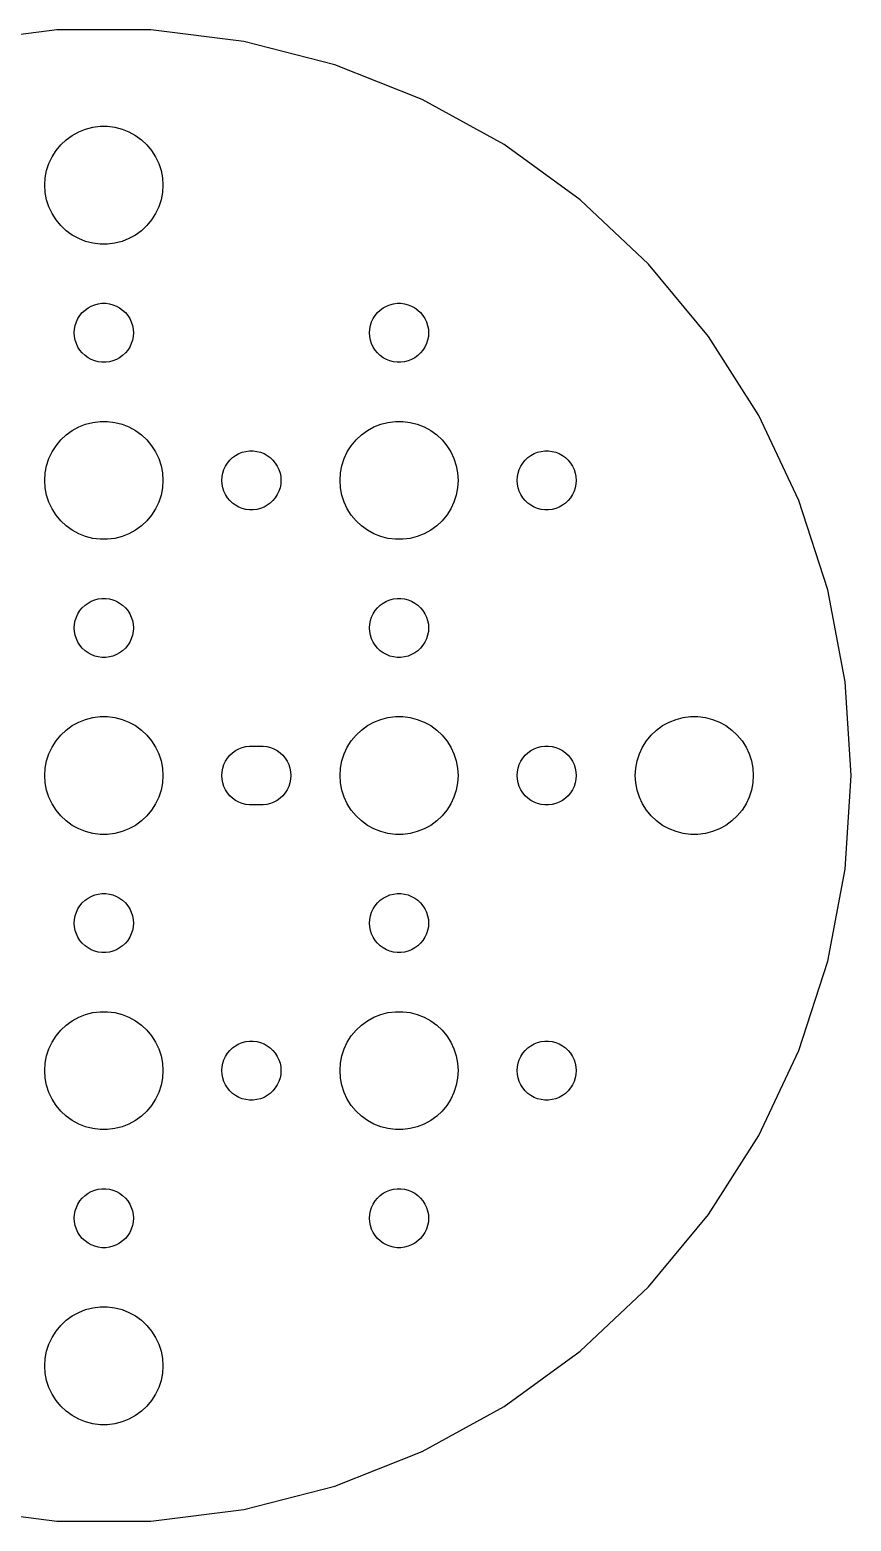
# Model space of a CAD drawing. Header units: metres. Extents: x -38 to 38, y -38 to 148.
# Drawn here: x -3.8 to 38, y 72.1 to 147.9 of the extents above; entities that cross this region are included whole.
import ezdxf

# ---------------------------------------------------------------- set-up
doc = ezdxf.new("R2010")
doc.units = ezdxf.units.M

msp = doc.modelspace()

# ---------------------------------------------------------------- linework, layer by layer
for p, q in [((-2.38426, 147.897), (-7.11519, 147.299)), ((2.38426, 147.897), (-2.38426, 147.897)), ((7.11519, 147.299), (2.38426, 147.897)), ((11.7339, 146.113), (7.11519, 147.299)), ((16.1676, 144.358), (11.7339, 146.113)), ((20.3463, 142.061), (16.1676, 144.358)), ((-1.91226, 142.312), (-1.60747, 142.533)), ((-1.60747, 142.533), (-1.27733, 142.714)), ((-1.27733, 142.714), (-0.927048, 142.853)), ((-0.927048, 142.853), (-0.562134, 142.947)), ((-0.562134, 142.947), (-0.18837, 142.994)), ((-0.18837, 142.994), (0.18837, 142.994)), ((0.18837, 142.994), (0.562134, 142.947)), ((0.562134, 142.947), (0.927048, 142.853)), ((0.927048, 142.853), (1.27733, 142.714)), ((1.27733, 142.714), (1.60747, 142.533)), ((1.60747, 142.533), (1.91226, 142.312)), ((-2.62891, 141.445), (-2.42705, 141.763)), ((-2.42705, 141.763), (-2.1869, 142.054)), ((-2.1869, 142.054), (-1.91226, 142.312)), ((1.91226, 142.312), (2.1869, 142.054)), ((2.1869, 142.054), (2.42705, 141.763)), ((2.42705, 141.763), (2.62891, 141.445)), ((24.2041, 139.258), (20.3463, 142.061)), ((-2.90575, 140.746), (-2.78932, 141.104)), ((-2.78932, 141.104), (-2.62891, 141.445)), ((2.62891, 141.445), (2.78932, 141.104)), ((2.78932, 141.104), (2.90575, 140.746)), ((-3, 140), (-2.97633, 140.376)), ((-2.97633, 140.376), (-2.90575, 140.746)), ((2.90575, 140.746), (2.97633, 140.376)), ((2.97633, 140.376), (3, 140)), ((-2.97633, 139.624), (-3, 140)), ((-2.90575, 139.254), (-2.97633, 139.624)), ((2.97633, 139.624), (2.90575, 139.254)), ((3, 140), (2.97633, 139.624)), ((-2.78932, 138.896), (-2.90575, 139.254)), ((-2.62891, 138.555), (-2.78932, 138.896)), ((2.78932, 138.896), (2.62891, 138.555)), ((2.90575, 139.254), (2.78932, 138.896)), ((27.6802, 135.993), (24.2041, 139.258)), ((-2.42705, 138.237), (-2.62891, 138.555)), ((-2.1869, 137.946), (-2.42705, 138.237)), ((-1.91226, 137.688), (-2.1869, 137.946)), ((2.1869, 137.946), (1.91226, 137.688)), ((2.42705, 138.237), (2.1869, 137.946)), ((2.62891, 138.555), (2.42705, 138.237)), ((-1.60747, 137.467), (-1.91226, 137.688)), ((-1.27733, 137.286), (-1.60747, 137.467)), ((-0.927048, 137.147), (-1.27733, 137.286)), ((1.27733, 137.286), (0.927048, 137.147)), ((1.60747, 137.467), (1.27733, 137.286)), ((1.91226, 137.688), (1.60747, 137.467)), ((-0.562134, 137.053), (-0.927048, 137.147)), ((-0.18837, 137.006), (-0.562134, 137.053)), ((0.18837, 137.006), (-0.18837, 137.006)), ((0.562134, 137.053), (0.18837, 137.006)), ((0.927048, 137.147), (0.562134, 137.053)), ((30.7198, 132.319), (27.6802, 135.993)), ((-1.21352, 133.382), (-1.09344, 133.527)), ((-1.09344, 133.527), (-0.956131, 133.656)), ((-0.956131, 133.656), (-0.803726, 133.766)), ((-0.803726, 133.766), (-0.638657, 133.857)), ((-0.638657, 133.857), (-0.463516, 133.927)), ((-0.463516, 133.927), (-0.281067, 133.973)), ((-0.281067, 133.973), (-0.094177, 133.997)), ((-0.094177, 133.997), (0.094177, 133.997)), ((0.094177, 133.997), (0.281067, 133.973)), ((0.281067, 133.973), (0.463516, 133.927)), ((0.463516, 133.927), (0.638657, 133.857)), ((0.638657, 133.857), (0.803726, 133.766)), ((0.803726, 133.766), (0.956131, 133.656)), ((0.956131, 133.656), (1.09344, 133.527)), ((1.09344, 133.527), (1.21352, 133.382)), ((13.7865, 133.382), (13.9065, 133.527)), ((13.9065, 133.527), (14.0439, 133.656)), ((14.0439, 133.656), (14.1963, 133.766)), ((14.1963, 133.766), (14.3613, 133.857)), ((14.3613, 133.857), (14.5365, 133.927)), ((14.5365, 133.927), (14.7189, 133.973)), ((14.7189, 133.973), (14.9058, 133.997)), ((14.9058, 133.997), (15.0942, 133.997)), ((15.0942, 133.997), (15.2811, 133.973)), ((15.2811, 133.973), (15.4635, 133.927)), ((15.4635, 133.927), (15.6387, 133.857)), ((15.6387, 133.857), (15.8037, 133.766)), ((15.8037, 133.766), (15.9561, 133.656)), ((15.9561, 133.656), (16.0934, 133.527)), ((16.0934, 133.527), (16.2135, 133.382)), ((-1.5, 132.5), (-1.48816, 132.688)), ((-1.48816, 132.688), (-1.45287, 132.873)), ((-1.45287, 132.873), (-1.39465, 133.052)), ((-1.39465, 133.052), (-1.31445, 133.223)), ((-1.31445, 133.223), (-1.21352, 133.382)), ((1.21352, 133.382), (1.31445, 133.223)), ((1.31445, 133.223), (1.39465, 133.052)), ((1.39465, 133.052), (1.45287, 132.873)), ((1.45287, 132.873), (1.48816, 132.688)), ((1.48816, 132.688), (1.5, 132.5)), ((13.5, 132.5), (13.5118, 132.688)), ((13.5118, 132.688), (13.5471, 132.873)), ((13.5471, 132.873), (13.6053, 133.052)), ((13.6053, 133.052), (13.6855, 133.223)), ((13.6855, 133.223), (13.7865, 133.382)), ((16.2135, 133.382), (16.3145, 133.223)), ((16.3145, 133.223), (16.3947, 133.052)), ((16.3947, 133.052), (16.4529, 132.873)), ((16.4529, 132.873), (16.4882, 132.688)), ((16.4882, 132.688), (16.5, 132.5)), ((-1.48816, 132.312), (-1.5, 132.5)), ((-1.45287, 132.127), (-1.48816, 132.312)), ((-1.39465, 131.948), (-1.45287, 132.127)), ((-1.31445, 131.777), (-1.39465, 131.948)), ((1.39465, 131.948), (1.31445, 131.777)), ((1.45287, 132.127), (1.39465, 131.948)), ((1.48816, 132.312), (1.45287, 132.127)), ((1.5, 132.5), (1.48816, 132.312)), ((13.5118, 132.312), (13.5, 132.5)), ((13.5471, 132.127), (13.5118, 132.312)), ((13.6053, 131.948), (13.5471, 132.127)), ((13.6855, 131.777), (13.6053, 131.948)), ((16.3947, 131.948), (16.3145, 131.777)), ((16.4529, 132.127), (16.3947, 131.948)), ((16.4882, 132.312), (16.4529, 132.127)), ((16.5, 132.5), (16.4882, 132.312)), ((33.2749, 128.293), (30.7198, 132.319)), ((-1.21352, 131.618), (-1.31445, 131.777)), ((-1.09344, 131.473), (-1.21352, 131.618)), ((-0.956131, 131.344), (-1.09344, 131.473)), ((-0.803726, 131.234), (-0.956131, 131.344)), ((-0.638657, 131.143), (-0.803726, 131.234)), ((-0.463516, 131.073), (-0.638657, 131.143)), ((0.638657, 131.143), (0.463516, 131.073)), ((0.803726, 131.234), (0.638657, 131.143)), ((0.956131, 131.344), (0.803726, 131.234)), ((1.09344, 131.473), (0.956131, 131.344)), ((1.21352, 131.618), (1.09344, 131.473)), ((1.31445, 131.777), (1.21352, 131.618)), ((13.7865, 131.618), (13.6855, 131.777)), ((13.9065, 131.473), (13.7865, 131.618)), ((14.0439, 131.344), (13.9065, 131.473)), ((14.1963, 131.234), (14.0439, 131.344)), ((14.3613, 131.143), (14.1963, 131.234)), ((14.5365, 131.073), (14.3613, 131.143)), ((15.6387, 131.143), (15.4635, 131.073)), ((15.8037, 131.234), (15.6387, 131.143)), ((15.9561, 131.344), (15.8037, 131.234)), ((16.0934, 131.473), (15.9561, 131.344)), ((16.2135, 131.618), (16.0934, 131.473)), ((16.3145, 131.777), (16.2135, 131.618)), ((-0.281067, 131.027), (-0.463516, 131.073)), ((-0.094177, 131.003), (-0.281067, 131.027)), ((0.094177, 131.003), (-0.094177, 131.003)), ((0.281067, 131.027), (0.094177, 131.003)), ((0.463516, 131.073), (0.281067, 131.027)), ((14.7189, 131.027), (14.5365, 131.073)), ((14.9058, 131.003), (14.7189, 131.027)), ((15.0942, 131.003), (14.9058, 131.003)), ((15.2811, 131.027), (15.0942, 131.003)), ((15.4635, 131.073), (15.2811, 131.027)), ((35.3052, 123.978), (33.2749, 128.293)), ((-1.91226, 127.312), (-1.60747, 127.533)), ((-1.60747, 127.533), (-1.27733, 127.714)), ((-1.27733, 127.714), (-0.927048, 127.853)), ((-0.927048, 127.853), (-0.562134, 127.947)), ((-0.562134, 127.947), (-0.18837, 127.994)), ((-0.18837, 127.994), (0.18837, 127.994)), ((0.18837, 127.994), (0.562134, 127.947)), ((0.562134, 127.947), (0.927048, 127.853)), ((0.927048, 127.853), (1.27733, 127.714)), ((1.27733, 127.714), (1.60747, 127.533)), ((1.60747, 127.533), (1.91226, 127.312)), ((13.0877, 127.312), (13.3925, 127.533)), ((13.3925, 127.533), (13.7227, 127.714)), ((13.7227, 127.714), (14.0729, 127.853)), ((14.0729, 127.853), (14.4379, 127.947)), ((14.4379, 127.947), (14.8116, 127.994)), ((14.8116, 127.994), (15.1884, 127.994)), ((15.1884, 127.994), (15.5621, 127.947)), ((15.5621, 127.947), (15.927, 127.853)), ((15.927, 127.853), (16.2773, 127.714)), ((16.2773, 127.714), (16.6075, 127.533)), ((16.6075, 127.533), (16.9123, 127.312)), ((-2.62891, 126.445), (-2.42705, 126.763)), ((-2.42705, 126.763), (-2.1869, 127.054)), ((-2.1869, 127.054), (-1.91226, 127.312)), ((1.91226, 127.312), (2.1869, 127.054)), ((2.1869, 127.054), (2.42705, 126.763)), ((2.42705, 126.763), (2.62891, 126.445)), ((12.3711, 126.445), (12.5729, 126.763)), ((12.5729, 126.763), (12.8131, 127.054)), ((12.8131, 127.054), (13.0877, 127.312)), ((16.9123, 127.312), (17.1869, 127.054)), ((17.1869, 127.054), (17.427, 126.763)), ((17.427, 126.763), (17.6289, 126.445)), ((-2.90575, 125.746), (-2.78932, 126.104)), ((-2.78932, 126.104), (-2.62891, 126.445)), ((2.62891, 126.445), (2.78932, 126.104)), ((2.78932, 126.104), (2.90575, 125.746)), ((6.18553, 125.723), (6.28647, 125.882)), ((6.28647, 125.882), (6.40654, 126.027)), ((6.40654, 126.027), (6.54385, 126.156)), ((6.54385, 126.156), (6.69626, 126.266)), ((6.69626, 126.266), (6.86133, 126.357)), ((6.86133, 126.357), (7.03647, 126.427)), ((7.03647, 126.427), (7.21892, 126.473)), ((7.21892, 126.473), (7.40581, 126.497)), ((7.40581, 126.497), (7.59418, 126.497)), ((7.59418, 126.497), (7.78107, 126.473)), ((7.78107, 126.473), (7.96352, 126.427)), ((7.96352, 126.427), (8.13866, 126.357)), ((8.13866, 126.357), (8.30373, 126.266)), ((8.30373, 126.266), (8.45613, 126.156)), ((8.45613, 126.156), (8.59344, 126.027)), ((8.59344, 126.027), (8.71352, 125.882)), ((8.71352, 125.882), (8.81445, 125.723)), ((12.0942, 125.746), (12.2107, 126.104)), ((12.2107, 126.104), (12.3711, 126.445)), ((17.6289, 126.445), (17.7893, 126.104)), ((17.7893, 126.104), (17.9057, 125.746)), ((21.1855, 125.723), (21.2865, 125.882)), ((21.2865, 125.882), (21.4065, 126.027)), ((21.4065, 126.027), (21.5439, 126.156)), ((21.5439, 126.156), (21.6963, 126.266)), ((21.6963, 126.266), (21.8613, 126.357)), ((21.8613, 126.357), (22.0365, 126.427)), ((22.0365, 126.427), (22.2189, 126.473)), ((22.2189, 126.473), (22.4058, 126.497)), ((22.4058, 126.497), (22.5942, 126.497)), ((22.5942, 126.497), (22.7811, 126.473)), ((22.7811, 126.473), (22.9635, 126.427)), ((22.9635, 126.427), (23.1387, 126.357)), ((23.1387, 126.357), (23.3037, 126.266)), ((23.3037, 126.266), (23.4561, 126.156)), ((23.4561, 126.156), (23.5934, 126.027)), ((23.5934, 126.027), (23.7135, 125.882)), ((23.7135, 125.882), (23.8145, 125.723)), ((-3, 125), (-2.97633, 125.376)), ((-2.97633, 125.376), (-2.90575, 125.746)), ((2.90575, 125.746), (2.97633, 125.376)), ((2.97633, 125.376), (3, 125)), ((6, 125), (6.01183, 125.188)), ((6.01183, 125.188), (6.04712, 125.373)), ((6.04712, 125.373), (6.10533, 125.552)), ((6.10533, 125.552), (6.18553, 125.723)), ((8.81445, 125.723), (8.89465, 125.552)), ((8.89465, 125.552), (8.95287, 125.373)), ((8.95287, 125.373), (8.98816, 125.188)), ((8.98816, 125.188), (9, 125)), ((12, 125), (12.0237, 125.376)), ((12.0237, 125.376), (12.0942, 125.746)), ((17.9057, 125.746), (17.9763, 125.376)), ((17.9763, 125.376), (18, 125)), ((21, 125), (21.0118, 125.188)), ((21.0118, 125.188), (21.0471, 125.373)), ((21.0471, 125.373), (21.1053, 125.552)), ((21.1053, 125.552), (21.1855, 125.723)), ((23.8145, 125.723), (23.8947, 125.552)), ((23.8947, 125.552), (23.9529, 125.373)), ((23.9529, 125.373), (23.9882, 125.188)), ((23.9882, 125.188), (24, 125)), ((-2.97633, 124.624), (-3, 125)), ((-2.90575, 124.254), (-2.97633, 124.624)), ((2.97633, 124.624), (2.90575, 124.254)), ((3, 125), (2.97633, 124.624)), ((6.01183, 124.812), (6, 125)), ((6.04712, 124.627), (6.01183, 124.812)), ((6.10533, 124.448), (6.04712, 124.627)), ((6.18553, 124.277), (6.10533, 124.448)), ((8.89465, 124.448), (8.81445, 124.277)), ((8.95287, 124.627), (8.89465, 124.448)), ((8.98816, 124.812), (8.95287, 124.627)), ((9, 125), (8.98816, 124.812)), ((12.0237, 124.624), (12, 125)), ((12.0942, 124.254), (12.0237, 124.624)), ((17.9763, 124.624), (17.9057, 124.254)), ((18, 125), (17.9763, 124.624)), ((21.0118, 124.812), (21, 125)), ((21.0471, 124.627), (21.0118, 124.812)), ((21.1053, 124.448), (21.0471, 124.627)), ((21.1855, 124.277), (21.1053, 124.448)), ((23.8947, 124.448), (23.8145, 124.277)), ((23.9529, 124.627), (23.8947, 124.448)), ((23.9882, 124.812), (23.9529, 124.627)), ((24, 125), (23.9882, 124.812)), ((-2.78932, 123.896), (-2.90575, 124.254)), ((-2.62891, 123.555), (-2.78932, 123.896)), ((-2.42705, 123.237), (-2.62891, 123.555)), ((2.62891, 123.555), (2.42705, 123.237)), ((2.78932, 123.896), (2.62891, 123.555)), ((2.90575, 124.254), (2.78932, 123.896)), ((6.28647, 124.118), (6.18553, 124.277)), ((6.40654, 123.973), (6.28647, 124.118)), ((6.54385, 123.844), (6.40654, 123.973)), ((6.69626, 123.734), (6.54385, 123.844)), ((6.86133, 123.643), (6.69626, 123.734)), ((7.03647, 123.573), (6.86133, 123.643)), ((7.21892, 123.527), (7.03647, 123.573)), ((7.96352, 123.573), (7.78107, 123.527)), ((8.13866, 123.643), (7.96352, 123.573)), ((8.30373, 123.734), (8.13866, 123.643)), ((8.45613, 123.844), (8.30373, 123.734)), ((8.59344, 123.973), (8.45613, 123.844)), ((8.71352, 124.118), (8.59344, 123.973)), ((8.81445, 124.277), (8.71352, 124.118)), ((12.2107, 123.896), (12.0942, 124.254)), ((12.3711, 123.555), (12.2107, 123.896)), ((12.5729, 123.237), (12.3711, 123.555)), ((17.6289, 123.555), (17.427, 123.237)), ((17.7893, 123.896), (17.6289, 123.555)), ((17.9057, 124.254), (17.7893, 123.896)), ((21.2865, 124.118), (21.1855, 124.277)), ((21.4065, 123.973), (21.2865, 124.118)), ((21.5439, 123.844), (21.4065, 123.973)), ((21.6963, 123.734), (21.5439, 123.844)), ((21.8613, 123.643), (21.6963, 123.734)), ((22.0365, 123.573), (21.8613, 123.643)), ((22.2189, 123.527), (22.0365, 123.573)), ((22.9635, 123.573), (22.7811, 123.527)), ((23.1387, 123.643), (22.9635, 123.573)), ((23.3037, 123.734), (23.1387, 123.643)), ((23.4561, 123.844), (23.3037, 123.734)), ((23.5934, 123.973), (23.4561, 123.844)), ((23.7135, 124.118), (23.5934, 123.973)), ((23.8145, 124.277), (23.7135, 124.118)), ((36.7788, 119.443), (35.3052, 123.978)), ((-2.1869, 122.946), (-2.42705, 123.237)), ((-1.91226, 122.688), (-2.1869, 122.946)), ((2.1869, 122.946), (1.91226, 122.688)), ((2.42705, 123.237), (2.1869, 122.946)), ((7.40581, 123.503), (7.21892, 123.527)), ((7.59418, 123.503), (7.40581, 123.503)), ((7.78107, 123.527), (7.59418, 123.503)), ((12.8131, 122.946), (12.5729, 123.237)), ((13.0877, 122.688), (12.8131, 122.946)), ((17.1869, 122.946), (16.9123, 122.688)), ((17.427, 123.237), (17.1869, 122.946)), ((22.4058, 123.503), (22.2189, 123.527)), ((22.5942, 123.503), (22.4058, 123.503)), ((22.7811, 123.527), (22.5942, 123.503)), ((-1.60747, 122.467), (-1.91226, 122.688)), ((-1.27733, 122.286), (-1.60747, 122.467)), ((-0.927048, 122.147), (-1.27733, 122.286)), ((-0.562134, 122.053), (-0.927048, 122.147)), ((-0.18837, 122.006), (-0.562134, 122.053)), ((0.562134, 122.053), (0.18837, 122.006)), ((0.927048, 122.147), (0.562134, 122.053)), ((1.27733, 122.286), (0.927048, 122.147)), ((1.60747, 122.467), (1.27733, 122.286)), ((1.91226, 122.688), (1.60747, 122.467)), ((13.3925, 122.467), (13.0877, 122.688)), ((13.7227, 122.286), (13.3925, 122.467)), ((14.0729, 122.147), (13.7227, 122.286)), ((14.4379, 122.053), (14.0729, 122.147)), ((14.8116, 122.006), (14.4379, 122.053)), ((15.5621, 122.053), (15.1884, 122.006)), ((15.927, 122.147), (15.5621, 122.053)), ((16.2773, 122.286), (15.927, 122.147)), ((16.6075, 122.467), (16.2773, 122.286)), ((16.9123, 122.688), (16.6075, 122.467)), ((0.18837, 122.006), (-0.18837, 122.006)), ((15.1884, 122.006), (14.8116, 122.006)), ((-0.281067, 118.973), (-0.094177, 118.997)), ((-0.094177, 118.997), (0.094177, 118.997)), ((0.094177, 118.997), (0.281067, 118.973)), ((14.7189, 118.973), (14.9058, 118.997)), ((14.9058, 118.997), (15.0942, 118.997)), ((15.0942, 118.997), (15.2811, 118.973)), ((37.6723, 114.759), (36.7788, 119.443)), ((-1.31445, 118.223), (-1.21352, 118.382)), ((-1.21352, 118.382), (-1.09344, 118.527)), ((-1.09344, 118.527), (-0.956131, 118.656)), ((-0.956131, 118.656), (-0.803726, 118.766)), ((-0.803726, 118.766), (-0.638657, 118.857)), ((-0.638657, 118.857), (-0.463516, 118.927)), ((-0.463516, 118.927), (-0.281067, 118.973)), ((0.281067, 118.973), (0.463516, 118.927)), ((0.463516, 118.927), (0.638657, 118.857)), ((0.638657, 118.857), (0.803726, 118.766)), ((0.803726, 118.766), (0.956131, 118.656)), ((0.956131, 118.656), (1.09344, 118.527)), ((1.09344, 118.527), (1.21352, 118.382)), ((1.21352, 118.382), (1.31445, 118.223)), ((13.6855, 118.223), (13.7865, 118.382)), ((13.7865, 118.382), (13.9065, 118.527)), ((13.9065, 118.527), (14.0439, 118.656)), ((14.0439, 118.656), (14.1963, 118.766)), ((14.1963, 118.766), (14.3613, 118.857)), ((14.3613, 118.857), (14.5365, 118.927)), ((14.5365, 118.927), (14.7189, 118.973)), ((15.2811, 118.973), (15.4635, 118.927)), ((15.4635, 118.927), (15.6387, 118.857)), ((15.6387, 118.857), (15.8037, 118.766)), ((15.8037, 118.766), (15.9561, 118.656)), ((15.9561, 118.656), (16.0934, 118.527)), ((16.0934, 118.527), (16.2135, 118.382)), ((16.2135, 118.382), (16.3145, 118.223)), ((-1.5, 117.5), (-1.48816, 117.688)), ((-1.48816, 117.312), (-1.5, 117.5)), ((-1.48816, 117.688), (-1.45287, 117.873)), ((-1.45287, 117.873), (-1.39465, 118.052)), ((-1.39465, 118.052), (-1.31445, 118.223)), ((1.31445, 118.223), (1.39465, 118.052)), ((1.39465, 118.052), (1.45287, 117.873)), ((1.45287, 117.873), (1.48816, 117.688)), ((1.48816, 117.688), (1.5, 117.5)), ((1.5, 117.5), (1.48816, 117.312)), ((13.5, 117.5), (13.5118, 117.688)), ((13.5118, 117.312), (13.5, 117.5)), ((13.5118, 117.688), (13.5471, 117.873)), ((13.5471, 117.873), (13.6053, 118.052)), ((13.6053, 118.052), (13.6855, 118.223)), ((16.3145, 118.223), (16.3947, 118.052)), ((16.3947, 118.052), (16.4529, 117.873)), ((16.4529, 117.873), (16.4882, 117.688)), ((16.4882, 117.688), (16.5, 117.5)), ((16.5, 117.5), (16.4882, 117.312)), ((-1.45287, 117.127), (-1.48816, 117.312)), ((-1.39465, 116.948), (-1.45287, 117.127)), ((-1.31445, 116.777), (-1.39465, 116.948)), ((-1.21352, 116.618), (-1.31445, 116.777)), ((1.31445, 116.777), (1.21352, 116.618)), ((1.39465, 116.948), (1.31445, 116.777)), ((1.45287, 117.127), (1.39465, 116.948)), ((1.48816, 117.312), (1.45287, 117.127)), ((13.5471, 117.127), (13.5118, 117.312)), ((13.6053, 116.948), (13.5471, 117.127)), ((13.6855, 116.777), (13.6053, 116.948)), ((13.7865, 116.618), (13.6855, 116.777)), ((16.3145, 116.777), (16.2135, 116.618)), ((16.3947, 116.948), (16.3145, 116.777)), ((16.4529, 117.127), (16.3947, 116.948)), ((16.4882, 117.312), (16.4529, 117.127)), ((-1.09344, 116.473), (-1.21352, 116.618)), ((-0.956131, 116.344), (-1.09344, 116.473)), ((-0.803726, 116.234), (-0.956131, 116.344)), ((-0.638657, 116.143), (-0.803726, 116.234)), ((-0.463516, 116.073), (-0.638657, 116.143)), ((-0.281067, 116.027), (-0.463516, 116.073)), ((-0.094177, 116.003), (-0.281067, 116.027)), ((0.094177, 116.003), (-0.094177, 116.003)), ((0.281067, 116.027), (0.094177, 116.003)), ((0.463516, 116.073), (0.281067, 116.027)), ((0.638657, 116.143), (0.463516, 116.073)), ((0.803726, 116.234), (0.638657, 116.143)), ((0.956131, 116.344), (0.803726, 116.234)), ((1.09344, 116.473), (0.956131, 116.344)), ((1.21352, 116.618), (1.09344, 116.473)), ((13.9065, 116.473), (13.7865, 116.618)), ((14.0439, 116.344), (13.9065, 116.473)), ((14.1963, 116.234), (14.0439, 116.344)), ((14.3613, 116.143), (14.1963, 116.234)), ((14.5365, 116.073), (14.3613, 116.143)), ((14.7189, 116.027), (14.5365, 116.073)), ((14.9058, 116.003), (14.7189, 116.027)), ((15.0942, 116.003), (14.9058, 116.003)), ((15.2811, 116.027), (15.0942, 116.003)), ((15.4635, 116.073), (15.2811, 116.027)), ((15.6387, 116.143), (15.4635, 116.073)), ((15.8037, 116.234), (15.6387, 116.143)), ((15.9561, 116.344), (15.8037, 116.234)), ((16.0934, 116.473), (15.9561, 116.344)), ((16.2135, 116.618), (16.0934, 116.473)), ((37.9717, 110), (37.6723, 114.759)), ((-0.927048, 112.853), (-0.562134, 112.947)), ((-0.562134, 112.947), (-0.18837, 112.994)), ((-0.18837, 112.994), (0.18837, 112.994)), ((0.18837, 112.994), (0.562134, 112.947)), ((0.562134, 112.947), (0.927048, 112.853)), ((14.0729, 112.853), (14.4379, 112.947)), ((14.4379, 112.947), (14.8116, 112.994)), ((14.8116, 112.994), (15.1884, 112.994)), ((15.1884, 112.994), (15.5621, 112.947)), ((15.5621, 112.947), (15.927, 112.853)), ((29.0729, 112.853), (29.4379, 112.947)), ((29.4379, 112.947), (29.8116, 112.994)), ((29.8116, 112.994), (30.1884, 112.994)), ((30.1884, 112.994), (30.5621, 112.947)), ((30.5621, 112.947), (30.927, 112.853)), ((-2.1869, 112.054), (-1.91226, 112.312)), ((-1.91226, 112.312), (-1.60747, 112.533)), ((-1.60747, 112.533), (-1.27733, 112.714)), ((-1.27733, 112.714), (-0.927048, 112.853)), ((0.927048, 112.853), (1.27733, 112.714)), ((1.27733, 112.714), (1.60747, 112.533)), ((1.60747, 112.533), (1.91226, 112.312)), ((1.91226, 112.312), (2.1869, 112.054)), ((12.8131, 112.054), (13.0877, 112.312)), ((13.0877, 112.312), (13.3925, 112.533)), ((13.3925, 112.533), (13.7227, 112.714)), ((13.7227, 112.714), (14.0729, 112.853)), ((15.927, 112.853), (16.2773, 112.714)), ((16.2773, 112.714), (16.6075, 112.533)), ((16.6075, 112.533), (16.9123, 112.312)), ((16.9123, 112.312), (17.1869, 112.054)), ((27.8131, 112.054), (28.0877, 112.312)), ((28.0877, 112.312), (28.3925, 112.533)), ((28.3925, 112.533), (28.7227, 112.714)), ((28.7227, 112.714), (29.0729, 112.853)), ((30.927, 112.853), (31.2773, 112.714)), ((31.2773, 112.714), (31.6075, 112.533)), ((31.6075, 112.533), (31.9123, 112.312)), ((31.9123, 112.312), (32.1869, 112.054)), ((-2.78932, 111.104), (-2.62891, 111.445)), ((-2.62891, 111.445), (-2.42705, 111.763)), ((-2.42705, 111.763), (-2.1869, 112.054)), ((2.1869, 112.054), (2.42705, 111.763)), ((2.42705, 111.763), (2.62891, 111.445)), ((2.62891, 111.445), (2.78932, 111.104)), ((6.86133, 111.357), (7.03647, 111.427)), ((7.03647, 111.427), (7.21892, 111.473)), ((7.21892, 111.473), (7.40581, 111.497)), ((7.40581, 111.497), (8.09418, 111.497)), ((8.09418, 111.497), (8.28107, 111.473)), ((8.28107, 111.473), (8.46352, 111.427)), ((8.46352, 111.427), (8.63866, 111.357)), ((12.2107, 111.104), (12.3711, 111.445)), ((12.3711, 111.445), (12.5729, 111.763)), ((12.5729, 111.763), (12.8131, 112.054)), ((17.1869, 112.054), (17.427, 111.763)), ((17.427, 111.763), (17.6289, 111.445)), ((17.6289, 111.445), (17.7893, 111.104)), ((21.8613, 111.357), (22.0365, 111.427)), ((22.0365, 111.427), (22.2189, 111.473)), ((22.2189, 111.473), (22.4058, 111.497)), ((22.4058, 111.497), (22.5942, 111.497)), ((22.5942, 111.497), (22.7811, 111.473)), ((22.7811, 111.473), (22.9635, 111.427)), ((22.9635, 111.427), (23.1387, 111.357)), ((27.2107, 111.104), (27.3711, 111.445)), ((27.3711, 111.445), (27.5729, 111.763)), ((27.5729, 111.763), (27.8131, 112.054)), ((32.1869, 112.054), (32.427, 111.763)), ((32.427, 111.763), (32.6289, 111.445)), ((32.6289, 111.445), (32.7893, 111.104)), ((-2.97633, 110.376), (-2.90575, 110.746)), ((-2.90575, 110.746), (-2.78932, 111.104)), ((2.78932, 111.104), (2.90575, 110.746)), ((2.90575, 110.746), (2.97633, 110.376)), ((6.10533, 110.552), (6.18553, 110.723)), ((6.18553, 110.723), (6.28647, 110.882)), ((6.28647, 110.882), (6.40654, 111.027)), ((6.40654, 111.027), (6.54385, 111.156)), ((6.54385, 111.156), (6.69626, 111.266)), ((6.69626, 111.266), (6.86133, 111.357)), ((8.63866, 111.357), (8.80373, 111.266)), ((8.80373, 111.266), (8.95613, 111.156)), ((8.95613, 111.156), (9.09344, 111.027)), ((9.09344, 111.027), (9.21352, 110.882)), ((9.21352, 110.882), (9.31445, 110.723)), ((9.31445, 110.723), (9.39465, 110.552)), ((12.0237, 110.376), (12.0942, 110.746)), ((12.0942, 110.746), (12.2107, 111.104)), ((17.7893, 111.104), (17.9057, 110.746)), ((17.9057, 110.746), (17.9763, 110.376)), ((21.1053, 110.552), (21.1855, 110.723)), ((21.1855, 110.723), (21.2865, 110.882)), ((21.2865, 110.882), (21.4065, 111.027)), ((21.4065, 111.027), (21.5439, 111.156)), ((21.5439, 111.156), (21.6963, 111.266)), ((21.6963, 111.266), (21.8613, 111.357)), ((23.1387, 111.357), (23.3037, 111.266)), ((23.3037, 111.266), (23.4561, 111.156)), ((23.4561, 111.156), (23.5934, 111.027)), ((23.5934, 111.027), (23.7135, 110.882)), ((23.7135, 110.882), (23.8145, 110.723)), ((23.8145, 110.723), (23.8947, 110.552)), ((27.0237, 110.376), (27.0942, 110.746)), ((27.0942, 110.746), (27.2107, 111.104)), ((32.7893, 111.104), (32.9057, 110.746)), ((32.9057, 110.746), (32.9763, 110.376)), ((-3, 110), (-2.97633, 110.376)), ((-2.97633, 109.624), (-3, 110)), ((2.97633, 110.376), (3, 110)), ((3, 110), (2.97633, 109.624)), ((6, 110), (6.01183, 110.188)), ((6.01183, 109.812), (6, 110)), ((6.01183, 110.188), (6.04712, 110.373)), ((6.04712, 110.373), (6.10533, 110.552)), ((9.39465, 110.552), (9.45287, 110.373)), ((9.45287, 110.373), (9.48816, 110.188)), ((9.48816, 110.188), (9.5, 110)), ((9.5, 110), (9.48816, 109.812)), ((12, 110), (12.0237, 110.376)), ((12.0237, 109.624), (12, 110)), ((17.9763, 110.376), (18, 110)), ((18, 110), (17.9763, 109.624)), ((21, 110), (21.0118, 110.188)), ((21.0118, 109.812), (21, 110)), ((21.0118, 110.188), (21.0471, 110.373)), ((21.0471, 110.373), (21.1053, 110.552)), ((23.8947, 110.552), (23.9529, 110.373)), ((23.9529, 110.373), (23.9882, 110.188)), ((23.9882, 110.188), (24, 110)), ((24, 110), (23.9882, 109.812)), ((27, 110), (27.0237, 110.376)), ((27.0237, 109.624), (27, 110)), ((32.9763, 110.376), (33, 110)), ((33, 110), (32.9763, 109.624)), ((37.6723, 105.241), (37.9717, 110)), ((-2.90575, 109.254), (-2.97633, 109.624)), ((-2.78932, 108.896), (-2.90575, 109.254)), ((2.90575, 109.254), (2.78932, 108.896)), ((2.97633, 109.624), (2.90575, 109.254)), ((6.04712, 109.627), (6.01183, 109.812)), ((6.10533, 109.448), (6.04712, 109.627)), ((6.18553, 109.277), (6.10533, 109.448)), ((6.28647, 109.118), (6.18553, 109.277)), ((9.31445, 109.277), (9.21352, 109.118)), ((9.39465, 109.448), (9.31445, 109.277)), ((9.45287, 109.627), (9.39465, 109.448)), ((9.48816, 109.812), (9.45287, 109.627)), ((12.0942, 109.254), (12.0237, 109.624)), ((12.2107, 108.896), (12.0942, 109.254)), ((17.9057, 109.254), (17.7893, 108.896)), ((17.9763, 109.624), (17.9057, 109.254)), ((21.0471, 109.627), (21.0118, 109.812)), ((21.1053, 109.448), (21.0471, 109.627)), ((21.1855, 109.277), (21.1053, 109.448)), ((21.2865, 109.118), (21.1855, 109.277)), ((23.8145, 109.277), (23.7135, 109.118)), ((23.8947, 109.448), (23.8145, 109.277)), ((23.9529, 109.627), (23.8947, 109.448)), ((23.9882, 109.812), (23.9529, 109.627)), ((27.0942, 109.254), (27.0237, 109.624)), ((27.2107, 108.896), (27.0942, 109.254)), ((32.9057, 109.254), (32.7893, 108.896)), ((32.9763, 109.624), (32.9057, 109.254)), ((-2.62891, 108.555), (-2.78932, 108.896)), ((-2.42705, 108.237), (-2.62891, 108.555)), ((2.62891, 108.555), (2.42705, 108.237)), ((2.78932, 108.896), (2.62891, 108.555)), ((6.40654, 108.973), (6.28647, 109.118)), ((6.54385, 108.844), (6.40654, 108.973)), ((6.69626, 108.734), (6.54385, 108.844)), ((6.86133, 108.643), (6.69626, 108.734)), ((7.03647, 108.573), (6.86133, 108.643)), ((7.21892, 108.527), (7.03647, 108.573)), ((7.40581, 108.503), (7.21892, 108.527)), ((8.09418, 108.503), (7.40581, 108.503)), ((8.28107, 108.527), (8.09418, 108.503)), ((8.46352, 108.573), (8.28107, 108.527)), ((8.63866, 108.643), (8.46352, 108.573)), ((8.80373, 108.734), (8.63866, 108.643)), ((8.95613, 108.844), (8.80373, 108.734)), ((9.09344, 108.973), (8.95613, 108.844)), ((9.21352, 109.118), (9.09344, 108.973)), ((12.3711, 108.555), (12.2107, 108.896)), ((12.5729, 108.237), (12.3711, 108.555)), ((17.6289, 108.555), (17.427, 108.237)), ((17.7893, 108.896), (17.6289, 108.555)), ((21.4065, 108.973), (21.2865, 109.118)), ((21.5439, 108.844), (21.4065, 108.973)), ((21.6963, 108.734), (21.5439, 108.844)), ((21.8613, 108.643), (21.6963, 108.734)), ((22.0365, 108.573), (21.8613, 108.643)), ((22.2189, 108.527), (22.0365, 108.573)), ((22.4058, 108.503), (22.2189, 108.527)), ((22.5942, 108.503), (22.4058, 108.503)), ((22.7811, 108.527), (22.5942, 108.503)), ((22.9635, 108.573), (22.7811, 108.527)), ((23.1387, 108.643), (22.9635, 108.573)), ((23.3037, 108.734), (23.1387, 108.643)), ((23.4561, 108.844), (23.3037, 108.734)), ((23.5934, 108.973), (23.4561, 108.844)), ((23.7135, 109.118), (23.5934, 108.973)), ((27.3711, 108.555), (27.2107, 108.896)), ((27.5729, 108.237), (27.3711, 108.555)), ((32.6289, 108.555), (32.427, 108.237)), ((32.7893, 108.896), (32.6289, 108.555)), ((-2.1869, 107.946), (-2.42705, 108.237)), ((-1.91226, 107.688), (-2.1869, 107.946)), ((-1.60747, 107.467), (-1.91226, 107.688)), ((1.91226, 107.688), (1.60747, 107.467)), ((2.1869, 107.946), (1.91226, 107.688)), ((2.42705, 108.237), (2.1869, 107.946)), ((12.8131, 107.946), (12.5729, 108.237)), ((13.0877, 107.688), (12.8131, 107.946)), ((13.3925, 107.467), (13.0877, 107.688)), ((16.9123, 107.688), (16.6075, 107.467)), ((17.1869, 107.946), (16.9123, 107.688)), ((17.427, 108.237), (17.1869, 107.946)), ((27.8131, 107.946), (27.5729, 108.237)), ((28.0877, 107.688), (27.8131, 107.946)), ((28.3925, 107.467), (28.0877, 107.688)), ((31.9123, 107.688), (31.6075, 107.467)), ((32.1869, 107.946), (31.9123, 107.688)), ((32.427, 108.237), (32.1869, 107.946)), ((-1.27733, 107.286), (-1.60747, 107.467)), ((-0.927048, 107.147), (-1.27733, 107.286)), ((-0.562134, 107.053), (-0.927048, 107.147)), ((-0.18837, 107.006), (-0.562134, 107.053)), ((0.18837, 107.006), (-0.18837, 107.006)), ((0.562134, 107.053), (0.18837, 107.006)), ((0.927048, 107.147), (0.562134, 107.053)), ((1.27733, 107.286), (0.927048, 107.147)), ((1.60747, 107.467), (1.27733, 107.286)), ((13.7227, 107.286), (13.3925, 107.467)), ((14.0729, 107.147), (13.7227, 107.286)), ((14.4379, 107.053), (14.0729, 107.147)), ((14.8116, 107.006), (14.4379, 107.053)), ((15.1884, 107.006), (14.8116, 107.006)), ((15.5621, 107.053), (15.1884, 107.006)), ((15.927, 107.147), (15.5621, 107.053)), ((16.2773, 107.286), (15.927, 107.147)), ((16.6075, 107.467), (16.2773, 107.286)), ((28.7227, 107.286), (28.3925, 107.467)), ((29.0729, 107.147), (28.7227, 107.286)), ((29.4379, 107.053), (29.0729, 107.147)), ((29.8116, 107.006), (29.4379, 107.053)), ((30.1884, 107.006), (29.8116, 107.006)), ((30.5621, 107.053), (30.1884, 107.006)), ((30.927, 107.147), (30.5621, 107.053)), ((31.2773, 107.286), (30.927, 107.147)), ((31.6075, 107.467), (31.2773, 107.286)), ((36.7788, 100.557), (37.6723, 105.241)), ((-0.803726, 103.766), (-0.638657, 103.857)), ((-0.638657, 103.857), (-0.463516, 103.927)), ((-0.463516, 103.927), (-0.281067, 103.973)), ((-0.281067, 103.973), (-0.094177, 103.997)), ((-0.094177, 103.997), (0.094177, 103.997)), ((0.094177, 103.997), (0.281067, 103.973)), ((0.281067, 103.973), (0.463516, 103.927)), ((0.463516, 103.927), (0.638657, 103.857)), ((0.638657, 103.857), (0.803726, 103.766)), ((14.1963, 103.766), (14.3613, 103.857)), ((14.3613, 103.857), (14.5365, 103.927)), ((14.5365, 103.927), (14.7189, 103.973)), ((14.7189, 103.973), (14.9058, 103.997)), ((14.9058, 103.997), (15.0942, 103.997)), ((15.0942, 103.997), (15.2811, 103.973)), ((15.2811, 103.973), (15.4635, 103.927)), ((15.4635, 103.927), (15.6387, 103.857)), ((15.6387, 103.857), (15.8037, 103.766)), ((-1.39465, 103.052), (-1.31445, 103.223)), ((-1.31445, 103.223), (-1.21352, 103.382)), ((-1.21352, 103.382), (-1.09344, 103.527)), ((-1.09344, 103.527), (-0.956131, 103.656)), ((-0.956131, 103.656), (-0.803726, 103.766)), ((0.803726, 103.766), (0.956131, 103.656)), ((0.956131, 103.656), (1.09344, 103.527)), ((1.09344, 103.527), (1.21352, 103.382)), ((1.21352, 103.382), (1.31445, 103.223)), ((1.31445, 103.223), (1.39465, 103.052)), ((13.6053, 103.052), (13.6855, 103.223)), ((13.6855, 103.223), (13.7865, 103.382)), ((13.7865, 103.382), (13.9065, 103.527)), ((13.9065, 103.527), (14.0439, 103.656)), ((14.0439, 103.656), (14.1963, 103.766)), ((15.8037, 103.766), (15.9561, 103.656)), ((15.9561, 103.656), (16.0934, 103.527)), ((16.0934, 103.527), (16.2135, 103.382)), ((16.2135, 103.382), (16.3145, 103.223)), ((16.3145, 103.223), (16.3947, 103.052)), ((-1.5, 102.5), (-1.48816, 102.688)), ((-1.48816, 102.312), (-1.5, 102.5)), ((-1.48816, 102.688), (-1.45287, 102.873)), ((-1.45287, 102.873), (-1.39465, 103.052)), ((1.39465, 103.052), (1.45287, 102.873)), ((1.45287, 102.873), (1.48816, 102.688)), ((1.48816, 102.688), (1.5, 102.5)), ((1.5, 102.5), (1.48816, 102.312)), ((13.5, 102.5), (13.5118, 102.688)), ((13.5118, 102.312), (13.5, 102.5)), ((13.5118, 102.688), (13.5471, 102.873)), ((13.5471, 102.873), (13.6053, 103.052)), ((16.3947, 103.052), (16.4529, 102.873)), ((16.4529, 102.873), (16.4882, 102.688)), ((16.4882, 102.688), (16.5, 102.5)), ((16.5, 102.5), (16.4882, 102.312)), ((-1.45287, 102.127), (-1.48816, 102.312)), ((-1.39465, 101.948), (-1.45287, 102.127)), ((-1.31445, 101.777), (-1.39465, 101.948)), ((-1.21352, 101.618), (-1.31445, 101.777)), ((-1.09344, 101.473), (-1.21352, 101.618)), ((1.21352, 101.618), (1.09344, 101.473)), ((1.31445, 101.777), (1.21352, 101.618)), ((1.39465, 101.948), (1.31445, 101.777)), ((1.45287, 102.127), (1.39465, 101.948)), ((1.48816, 102.312), (1.45287, 102.127)), ((13.5471, 102.127), (13.5118, 102.312)), ((13.6053, 101.948), (13.5471, 102.127)), ((13.6855, 101.777), (13.6053, 101.948)), ((13.7865, 101.618), (13.6855, 101.777)), ((13.9065, 101.473), (13.7865, 101.618)), ((16.2135, 101.618), (16.0934, 101.473)), ((16.3145, 101.777), (16.2135, 101.618)), ((16.3947, 101.948), (16.3145, 101.777)), ((16.4529, 102.127), (16.3947, 101.948)), ((16.4882, 102.312), (16.4529, 102.127)), ((-0.956131, 101.344), (-1.09344, 101.473)), ((-0.803726, 101.234), (-0.956131, 101.344)), ((-0.638657, 101.143), (-0.803726, 101.234)), ((-0.463516, 101.073), (-0.638657, 101.143)), ((-0.281067, 101.027), (-0.463516, 101.073)), ((-0.094177, 101.003), (-0.281067, 101.027)), ((0.094177, 101.003), (-0.094177, 101.003)), ((0.281067, 101.027), (0.094177, 101.003)), ((0.463516, 101.073), (0.281067, 101.027)), ((0.638657, 101.143), (0.463516, 101.073)), ((0.803726, 101.234), (0.638657, 101.143)), ((0.956131, 101.344), (0.803726, 101.234)), ((1.09344, 101.473), (0.956131, 101.344)), ((14.0439, 101.344), (13.9065, 101.473)), ((14.1963, 101.234), (14.0439, 101.344)), ((14.3613, 101.143), (14.1963, 101.234)), ((14.5365, 101.073), (14.3613, 101.143)), ((14.7189, 101.027), (14.5365, 101.073)), ((14.9058, 101.003), (14.7189, 101.027)), ((15.0942, 101.003), (14.9058, 101.003)), ((15.2811, 101.027), (15.0942, 101.003)), ((15.4635, 101.073), (15.2811, 101.027)), ((15.6387, 101.143), (15.4635, 101.073)), ((15.8037, 101.234), (15.6387, 101.143)), ((15.9561, 101.344), (15.8037, 101.234)), ((16.0934, 101.473), (15.9561, 101.344)), ((35.3052, 96.0217), (36.7788, 100.557)), ((-1.27733, 97.7145), (-0.927048, 97.8532)), ((-0.927048, 97.8532), (-0.562134, 97.9469)), ((-0.562134, 97.9469), (-0.18837, 97.9941)), ((-0.18837, 97.9941), (0.18837, 97.9941)), ((0.18837, 97.9941), (0.562134, 97.9469)), ((0.562134, 97.9469), (0.927048, 97.8532)), ((0.927048, 97.8532), (1.27733, 97.7145)), ((13.7227, 97.7145), (14.0729, 97.8532)), ((14.0729, 97.8532), (14.4379, 97.9469)), ((14.4379, 97.9469), (14.8116, 97.9941)), ((14.8116, 97.9941), (15.1884, 97.9941)), ((15.1884, 97.9941), (15.5621, 97.9469)), ((15.5621, 97.9469), (15.927, 97.8532)), ((15.927, 97.8532), (16.2773, 97.7145)), ((-2.42705, 96.7634), (-2.1869, 97.0536)), ((-2.1869, 97.0536), (-1.91226, 97.3116)), ((-1.91226, 97.3116), (-1.60747, 97.533)), ((-1.60747, 97.533), (-1.27733, 97.7145)), ((1.27733, 97.7145), (1.60747, 97.533)), ((1.60747, 97.533), (1.91226, 97.3116)), ((1.91226, 97.3116), (2.1869, 97.0536)), ((2.1869, 97.0536), (2.42705, 96.7634)), ((12.5729, 96.7634), (12.8131, 97.0536)), ((12.8131, 97.0536), (13.0877, 97.3116)), ((13.0877, 97.3116), (13.3925, 97.533)), ((13.3925, 97.533), (13.7227, 97.7145)), ((16.2773, 97.7145), (16.6075, 97.533)), ((16.6075, 97.533), (16.9123, 97.3116)), ((16.9123, 97.3116), (17.1869, 97.0536)), ((17.1869, 97.0536), (17.427, 96.7634)), ((-2.78932, 96.1044), (-2.62891, 96.4453)), ((-2.62891, 96.4453), (-2.42705, 96.7634)), ((2.42705, 96.7634), (2.62891, 96.4453)), ((2.62891, 96.4453), (2.78932, 96.1044)), ((6.54385, 96.1558), (6.69626, 96.2665)), ((6.69626, 96.2665), (6.86133, 96.3573)), ((6.86133, 96.3573), (7.03647, 96.4266)), ((7.03647, 96.4266), (7.21892, 96.4734)), ((7.21892, 96.4734), (7.40581, 96.4971)), ((7.40581, 96.4971), (7.59418, 96.4971)), ((7.59418, 96.4971), (7.78107, 96.4734)), ((7.78107, 96.4734), (7.96352, 96.4266)), ((7.96352, 96.4266), (8.13866, 96.3573)), ((8.13866, 96.3573), (8.30373, 96.2665)), ((8.30373, 96.2665), (8.45613, 96.1558)), ((12.2107, 96.1044), (12.3711, 96.4453)), ((12.3711, 96.4453), (12.5729, 96.7634)), ((17.427, 96.7634), (17.6289, 96.4453)), ((17.6289, 96.4453), (17.7893, 96.1044)), ((21.5439, 96.1558), (21.6963, 96.2665)), ((21.6963, 96.2665), (21.8613, 96.3573)), ((21.8613, 96.3573), (22.0365, 96.4266)), ((22.0365, 96.4266), (22.2189, 96.4734)), ((22.2189, 96.4734), (22.4058, 96.4971)), ((22.4058, 96.4971), (22.5942, 96.4971)), ((22.5942, 96.4971), (22.7811, 96.4734)), ((22.7811, 96.4734), (22.9635, 96.4266)), ((22.9635, 96.4266), (23.1387, 96.3573)), ((23.1387, 96.3573), (23.3037, 96.2665)), ((23.3037, 96.2665), (23.4561, 96.1558)), ((-2.97633, 95.376), (-2.90575, 95.7461)), ((-2.90575, 95.7461), (-2.78932, 96.1044)), ((2.78932, 96.1044), (2.90575, 95.7461)), ((2.90575, 95.7461), (2.97633, 95.376)), ((6.04712, 95.373), (6.10533, 95.5522)), ((6.10533, 95.5522), (6.18553, 95.7226)), ((6.18553, 95.7226), (6.28647, 95.8817)), ((6.28647, 95.8817), (6.40654, 96.0268)), ((6.40654, 96.0268), (6.54385, 96.1558)), ((8.45613, 96.1558), (8.59344, 96.0268)), ((8.59344, 96.0268), (8.71352, 95.8817)), ((8.71352, 95.8817), (8.81445, 95.7226)), ((8.81445, 95.7226), (8.89465, 95.5522)), ((8.89465, 95.5522), (8.95287, 95.373)), ((12.0237, 95.376), (12.0942, 95.7461)), ((12.0942, 95.7461), (12.2107, 96.1044)), ((17.7893, 96.1044), (17.9057, 95.7461)), ((17.9057, 95.7461), (17.9763, 95.376)), ((21.0471, 95.373), (21.1053, 95.5522)), ((21.1053, 95.5522), (21.1855, 95.7226)), ((21.1855, 95.7226), (21.2865, 95.8817)), ((21.2865, 95.8817), (21.4065, 96.0268)), ((21.4065, 96.0268), (21.5439, 96.1558)), ((23.4561, 96.1558), (23.5934, 96.0268)), ((23.5934, 96.0268), (23.7135, 95.8817)), ((23.7135, 95.8817), (23.8145, 95.7226)), ((23.8145, 95.7226), (23.8947, 95.5522)), ((23.8947, 95.5522), (23.9529, 95.373)), ((33.2749, 91.707), (35.3052, 96.0217)), ((-3, 95), (-2.97633, 95.376)), ((-2.97633, 94.624), (-3, 95)), ((2.97633, 95.376), (3, 95)), ((3, 95), (2.97633, 94.624)), ((6, 95), (6.01183, 95.188)), ((6.01183, 94.812), (6, 95)), ((6.01183, 95.188), (6.04712, 95.373)), ((6.04712, 94.627), (6.01183, 94.812)), ((8.95287, 95.373), (8.98816, 95.188)), ((8.98816, 94.812), (8.95287, 94.627)), ((8.98816, 95.188), (9, 95)), ((9, 95), (8.98816, 94.812)), ((12, 95), (12.0237, 95.376)), ((12.0237, 94.624), (12, 95)), ((17.9763, 95.376), (18, 95)), ((18, 95), (17.9763, 94.624)), ((21, 95), (21.0118, 95.188)), ((21.0118, 94.812), (21, 95)), ((21.0118, 95.188), (21.0471, 95.373)), ((21.0471, 94.627), (21.0118, 94.812)), ((23.9529, 95.373), (23.9882, 95.188)), ((23.9882, 94.812), (23.9529, 94.627)), ((23.9882, 95.188), (24, 95)), ((24, 95), (23.9882, 94.812)), ((-2.90575, 94.2539), (-2.97633, 94.624)), ((-2.78932, 93.8956), (-2.90575, 94.2539)), ((2.90575, 94.2539), (2.78932, 93.8956)), ((2.97633, 94.624), (2.90575, 94.2539)), ((6.10533, 94.4478), (6.04712, 94.627)), ((6.18553, 94.2774), (6.10533, 94.4478)), ((6.28647, 94.1183), (6.18553, 94.2774)), ((6.40654, 93.9732), (6.28647, 94.1183)), ((8.71352, 94.1183), (8.59344, 93.9732)), ((8.81445, 94.2774), (8.71352, 94.1183)), ((8.89465, 94.4478), (8.81445, 94.2774)), ((8.95287, 94.627), (8.89465, 94.4478)), ((12.0942, 94.2539), (12.0237, 94.624)), ((12.2107, 93.8956), (12.0942, 94.2539)), ((17.9057, 94.2539), (17.7893, 93.8956)), ((17.9763, 94.624), (17.9057, 94.2539)), ((21.1053, 94.4478), (21.0471, 94.627)), ((21.1855, 94.2774), (21.1053, 94.4478)), ((21.2865, 94.1183), (21.1855, 94.2774)), ((21.4065, 93.9732), (21.2865, 94.1183)), ((23.7135, 94.1183), (23.5934, 93.9732)), ((23.8145, 94.2774), (23.7135, 94.1183)), ((23.8947, 94.4478), (23.8145, 94.2774)), ((23.9529, 94.627), (23.8947, 94.4478)), ((-2.62891, 93.5547), (-2.78932, 93.8956)), ((-2.42705, 93.2366), (-2.62891, 93.5547)), ((-2.1869, 92.9464), (-2.42705, 93.2366)), ((2.42705, 93.2366), (2.1869, 92.9464)), ((2.62891, 93.5547), (2.42705, 93.2366)), ((2.78932, 93.8956), (2.62891, 93.5547)), ((6.54385, 93.8442), (6.40654, 93.9732)), ((6.69626, 93.7335), (6.54385, 93.8442)), ((6.86133, 93.6428), (6.69626, 93.7335)), ((7.03647, 93.5734), (6.86133, 93.6428)), ((7.21892, 93.5266), (7.03647, 93.5734)), ((7.40581, 93.503), (7.21892, 93.5266)), ((7.59418, 93.503), (7.40581, 93.503)), ((7.78107, 93.5266), (7.59418, 93.503)), ((7.96352, 93.5734), (7.78107, 93.5266)), ((8.13866, 93.6428), (7.96352, 93.5734)), ((8.30373, 93.7335), (8.13866, 93.6428)), ((8.45613, 93.8442), (8.30373, 93.7335)), ((8.59344, 93.9732), (8.45613, 93.8442)), ((12.3711, 93.5547), (12.2107, 93.8956)), ((12.5729, 93.2366), (12.3711, 93.5547)), ((12.8131, 92.9464), (12.5729, 93.2366)), ((17.427, 93.2366), (17.1869, 92.9464)), ((17.6289, 93.5547), (17.427, 93.2366)), ((17.7893, 93.8956), (17.6289, 93.5547)), ((21.5439, 93.8442), (21.4065, 93.9732)), ((21.6963, 93.7335), (21.5439, 93.8442)), ((21.8613, 93.6428), (21.6963, 93.7335)), ((22.0365, 93.5734), (21.8613, 93.6428)), ((22.2189, 93.5266), (22.0365, 93.5734)), ((22.4058, 93.503), (22.2189, 93.5266)), ((22.5942, 93.503), (22.4058, 93.503)), ((22.7811, 93.5266), (22.5942, 93.503)), ((22.9635, 93.5734), (22.7811, 93.5266)), ((23.1387, 93.6428), (22.9635, 93.5734)), ((23.3037, 93.7335), (23.1387, 93.6428)), ((23.4561, 93.8442), (23.3037, 93.7335)), ((23.5934, 93.9732), (23.4561, 93.8442)), ((-1.91226, 92.6885), (-2.1869, 92.9464)), ((-1.60747, 92.467), (-1.91226, 92.6885)), ((1.91226, 92.6885), (1.60747, 92.467)), ((2.1869, 92.9464), (1.91226, 92.6885)), ((13.0877, 92.6885), (12.8131, 92.9464)), ((13.3925, 92.467), (13.0877, 92.6885)), ((16.9123, 92.6885), (16.6075, 92.467)), ((17.1869, 92.9464), (16.9123, 92.6885)), ((-1.27733, 92.2855), (-1.60747, 92.467)), ((-0.927048, 92.1468), (-1.27733, 92.2855)), ((-0.562134, 92.0531), (-0.927048, 92.1468)), ((-0.18837, 92.0059), (-0.562134, 92.0531)), ((0.18837, 92.0059), (-0.18837, 92.0059)), ((0.562134, 92.0531), (0.18837, 92.0059)), ((0.927048, 92.1468), (0.562134, 92.0531)), ((1.27733, 92.2855), (0.927048, 92.1468)), ((1.60747, 92.467), (1.27733, 92.2855)), ((13.7227, 92.2855), (13.3925, 92.467)), ((14.0729, 92.1468), (13.7227, 92.2855)), ((14.4379, 92.0531), (14.0729, 92.1468)), ((14.8116, 92.0059), (14.4379, 92.0531)), ((15.1884, 92.0059), (14.8116, 92.0059)), ((15.5621, 92.0531), (15.1884, 92.0059)), ((15.927, 92.1468), (15.5621, 92.0531)), ((16.2773, 92.2855), (15.927, 92.1468)), ((16.6075, 92.467), (16.2773, 92.2855)), ((30.7198, 87.6808), (33.2749, 91.707)), ((-0.956131, 88.6558), (-0.803726, 88.7665)), ((-0.803726, 88.7665), (-0.638657, 88.8573)), ((-0.638657, 88.8573), (-0.463516, 88.9266)), ((-0.463516, 88.9266), (-0.281067, 88.9734)), ((-0.281067, 88.9734), (-0.094177, 88.997)), ((-0.094177, 88.997), (0.094177, 88.997)), ((0.094177, 88.997), (0.281067, 88.9734)), ((0.281067, 88.9734), (0.463516, 88.9266)), ((0.463516, 88.9266), (0.638657, 88.8573)), ((0.638657, 88.8573), (0.803726, 88.7665)), ((0.803726, 88.7665), (0.956131, 88.6558)), ((14.0439, 88.6558), (14.1963, 88.7665)), ((14.1963, 88.7665), (14.3613, 88.8573)), ((14.3613, 88.8573), (14.5365, 88.9266)), ((14.5365, 88.9266), (14.7189, 88.9734)), ((14.7189, 88.9734), (14.9058, 88.997)), ((14.9058, 88.997), (15.0942, 88.997)), ((15.0942, 88.997), (15.2811, 88.9734)), ((15.2811, 88.9734), (15.4635, 88.9266)), ((15.4635, 88.9266), (15.6387, 88.8573)), ((15.6387, 88.8573), (15.8037, 88.7665)), ((15.8037, 88.7665), (15.9561, 88.6558)), ((-1.45287, 87.873), (-1.39465, 88.0522)), ((-1.39465, 88.0522), (-1.31445, 88.2226)), ((-1.31445, 88.2226), (-1.21352, 88.3817)), ((-1.21352, 88.3817), (-1.09344, 88.5268)), ((-1.09344, 88.5268), (-0.956131, 88.6558)), ((0.956131, 88.6558), (1.09344, 88.5268)), ((1.09344, 88.5268), (1.21352, 88.3817)), ((1.21352, 88.3817), (1.31445, 88.2226)), ((1.31445, 88.2226), (1.39465, 88.0522)), ((1.39465, 88.0522), (1.45287, 87.873)), ((13.5471, 87.873), (13.6053, 88.0522)), ((13.6053, 88.0522), (13.6855, 88.2226)), ((13.6855, 88.2226), (13.7865, 88.3817)), ((13.7865, 88.3817), (13.9065, 88.5268)), ((13.9065, 88.5268), (14.0439, 88.6558)), ((15.9561, 88.6558), (16.0934, 88.5268)), ((16.0934, 88.5268), (16.2135, 88.3817)), ((16.2135, 88.3817), (16.3145, 88.2226)), ((16.3145, 88.2226), (16.3947, 88.0522)), ((16.3947, 88.0522), (16.4529, 87.873)), ((-1.5, 87.5), (-1.48816, 87.688)), ((-1.48816, 87.312), (-1.5, 87.5)), ((-1.48816, 87.688), (-1.45287, 87.873)), ((-1.45287, 87.127), (-1.48816, 87.312)), ((1.45287, 87.873), (1.48816, 87.688)), ((1.48816, 87.312), (1.45287, 87.127)), ((1.48816, 87.688), (1.5, 87.5)), ((1.5, 87.5), (1.48816, 87.312)), ((13.5, 87.5), (13.5118, 87.688)), ((13.5118, 87.312), (13.5, 87.5)), ((13.5118, 87.688), (13.5471, 87.873)), ((13.5471, 87.127), (13.5118, 87.312)), ((16.4529, 87.873), (16.4882, 87.688)), ((16.4882, 87.312), (16.4529, 87.127)), ((16.4882, 87.688), (16.5, 87.5)), ((16.5, 87.5), (16.4882, 87.312)), ((27.6802, 84.0066), (30.7198, 87.6808)), ((-1.39465, 86.9478), (-1.45287, 87.127)), ((-1.31445, 86.7774), (-1.39465, 86.9478)), ((-1.21352, 86.6183), (-1.31445, 86.7774)), ((-1.09344, 86.4732), (-1.21352, 86.6183)), ((-0.956131, 86.3442), (-1.09344, 86.4732)), ((1.09344, 86.4732), (0.956131, 86.3442)), ((1.21352, 86.6183), (1.09344, 86.4732)), ((1.31445, 86.7774), (1.21352, 86.6183)), ((1.39465, 86.9478), (1.31445, 86.7774)), ((1.45287, 87.127), (1.39465, 86.9478)), ((13.6053, 86.9478), (13.5471, 87.127)), ((13.6855, 86.7774), (13.6053, 86.9478)), ((13.7865, 86.6183), (13.6855, 86.7774)), ((13.9065, 86.4732), (13.7865, 86.6183)), ((14.0439, 86.3442), (13.9065, 86.4732)), ((16.0934, 86.4732), (15.9561, 86.3442)), ((16.2135, 86.6183), (16.0934, 86.4732)), ((16.3145, 86.7774), (16.2135, 86.6183)), ((16.3947, 86.9478), (16.3145, 86.7774)), ((16.4529, 87.127), (16.3947, 86.9478)), ((-0.803726, 86.2335), (-0.956131, 86.3442)), ((-0.638657, 86.1428), (-0.803726, 86.2335)), ((-0.463516, 86.0734), (-0.638657, 86.1428)), ((-0.281067, 86.0266), (-0.463516, 86.0734)), ((-0.094177, 86.003), (-0.281067, 86.0266)), ((0.094177, 86.003), (-0.094177, 86.003)), ((0.281067, 86.0266), (0.094177, 86.003)), ((0.463516, 86.0734), (0.281067, 86.0266)), ((0.638657, 86.1428), (0.463516, 86.0734)), ((0.803726, 86.2335), (0.638657, 86.1428)), ((0.956131, 86.3442), (0.803726, 86.2335)), ((14.1963, 86.2335), (14.0439, 86.3442)), ((14.3613, 86.1428), (14.1963, 86.2335)), ((14.5365, 86.0734), (14.3613, 86.1428)), ((14.7189, 86.0266), (14.5365, 86.0734)), ((14.9058, 86.003), (14.7189, 86.0266)), ((15.0942, 86.003), (14.9058, 86.003)), ((15.2811, 86.0266), (15.0942, 86.003)), ((15.4635, 86.0734), (15.2811, 86.0266)), ((15.6387, 86.1428), (15.4635, 86.0734)), ((15.8037, 86.2335), (15.6387, 86.1428)), ((15.9561, 86.3442), (15.8037, 86.2335)), ((24.2041, 80.7423), (27.6802, 84.0066)), ((-1.60747, 82.533), (-1.27733, 82.7145)), ((-1.27733, 82.7145), (-0.927048, 82.8532)), ((-0.927048, 82.8532), (-0.562134, 82.9469)), ((-0.562134, 82.9469), (-0.18837, 82.9941)), ((-0.18837, 82.9941), (0.18837, 82.9941)), ((0.18837, 82.9941), (0.562134, 82.9469)), ((0.562134, 82.9469), (0.927048, 82.8532)), ((0.927048, 82.8532), (1.27733, 82.7145)), ((1.27733, 82.7145), (1.60747, 82.533)), ((-2.42705, 81.7634), (-2.1869, 82.0536)), ((-2.1869, 82.0536), (-1.91226, 82.3116)), ((-1.91226, 82.3116), (-1.60747, 82.533)), ((1.60747, 82.533), (1.91226, 82.3116)), ((1.91226, 82.3116), (2.1869, 82.0536)), ((2.1869, 82.0536), (2.42705, 81.7634)), ((-2.90575, 80.7461), (-2.78932, 81.1044)), ((-2.78932, 81.1044), (-2.62891, 81.4453)), ((-2.62891, 81.4453), (-2.42705, 81.7634)), ((2.42705, 81.7634), (2.62891, 81.4453)), ((2.62891, 81.4453), (2.78932, 81.1044)), ((2.78932, 81.1044), (2.90575, 80.7461)), ((-3, 80), (-2.97633, 80.376)), ((-2.97633, 80.376), (-2.90575, 80.7461)), ((2.90575, 80.7461), (2.97633, 80.376)), ((2.97633, 80.376), (3, 80)), ((20.3463, 77.9394), (24.2041, 80.7423)), ((-2.97633, 79.624), (-3, 80)), ((-2.90575, 79.2539), (-2.97633, 79.624)), ((2.97633, 79.624), (2.90575, 79.2539)), ((3, 80), (2.97633, 79.624)), ((-2.78932, 78.8956), (-2.90575, 79.2539)), ((-2.62891, 78.5547), (-2.78932, 78.8956)), ((2.78932, 78.8956), (2.62891, 78.5547)), ((2.90575, 79.2539), (2.78932, 78.8956)), ((-2.42705, 78.2366), (-2.62891, 78.5547)), ((-2.1869, 77.9464), (-2.42705, 78.2366)), ((2.42705, 78.2366), (2.1869, 77.9464)), ((2.62891, 78.5547), (2.42705, 78.2366)), ((-1.91226, 77.6885), (-2.1869, 77.9464)), ((-1.60747, 77.467), (-1.91226, 77.6885)), ((-1.27733, 77.2855), (-1.60747, 77.467)), ((1.60747, 77.467), (1.27733, 77.2855)), ((1.91226, 77.6885), (1.60747, 77.467)), ((2.1869, 77.9464), (1.91226, 77.6885)), ((16.1676, 75.6422), (20.3463, 77.9394)), ((-0.927048, 77.1468), (-1.27733, 77.2855)), ((-0.562134, 77.0531), (-0.927048, 77.1468)), ((-0.18837, 77.0059), (-0.562134, 77.0531)), ((0.18837, 77.0059), (-0.18837, 77.0059)), ((0.562134, 77.0531), (0.18837, 77.0059)), ((0.927048, 77.1468), (0.562134, 77.0531)), ((1.27733, 77.2855), (0.927048, 77.1468)), ((11.7339, 73.8867), (16.1676, 75.6422)), ((7.11519, 72.7009), (11.7339, 73.8867)), ((-7.11519, 72.7009), (-2.38426, 72.1032)), ((-2.38426, 72.1032), (2.38426, 72.1032)), ((2.38426, 72.1032), (7.11519, 72.7009))]:
    msp.add_line(p, q)

doc.saveas('drawing.dxf')
